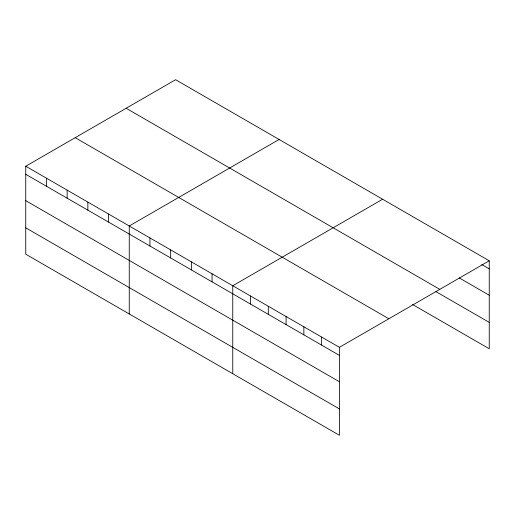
<?xml version="1.0" encoding="UTF-8"?>
<svg xmlns="http://www.w3.org/2000/svg" width="515" height="515" viewBox="0 0 515 515"><rect width="100%" height="100%" fill="white"/><g stroke="black" fill="none" stroke-linecap="round" stroke-linejoin="round"><path stroke-width="0.77" d="M25.75 166.229L339.404 347.316L339.404 435.284L25.75 254.198L25.75 166.229L175.596 79.716L489.25 260.802L489.25 348.771L412.689 304.565M279.104 139.475L129.252 225.988L129.252 313.957M382.606 199.234L232.761 285.748L232.761 373.71M339.404 347.316L489.25 260.802M481.731 264.53L489.25 268.869M459.174 277.868L489.25 295.237M126.149 108.266L439.797 289.353M435.928 291.619L489.25 322.403M75.203 137.685L388.851 318.766M25.75 174.295L339.404 355.382M25.75 200.663L339.404 381.75M25.75 227.83L339.404 408.916M321.63 337.055L321.63 345.121M303.856 326.793L303.856 334.859M286.082 316.532L286.082 324.598M268.309 306.271L268.309 314.337M250.535 296.009L250.535 304.075M212.058 273.8L212.058 281.866M191.361 261.845L191.361 269.911M170.658 249.891L170.658 257.957M149.955 237.943L149.955 246.009M108.556 214.04L108.556 222.107M87.853 202.086L87.853 210.152M67.15 190.138L67.15 198.204M46.453 178.184L46.453 186.25"/></g></svg>
